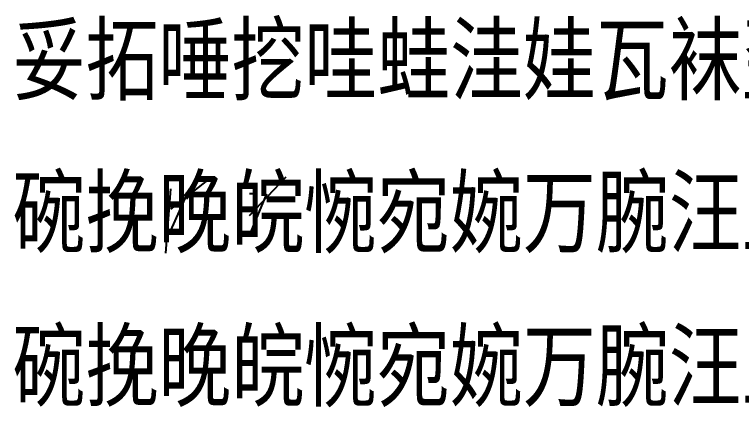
# Model space of a CAD drawing. Header units: millimetres. Extents: x 57484 to 62949, y 20083 to 192180.
# Drawn here: x 57488 to 58691, y 120663 to 121312 of the extents above; entities that cross this region are included whole.
import ezdxf

# ---------------------------------------------------------------- set-up
doc = ezdxf.new("R2010")
doc.units = ezdxf.units.MM
doc.header["$MEASUREMENT"] = 0
doc.layers.add('PenUp', color=1, linetype='Continuous')
doc.styles.add('border', font='simplex.shx', dxfattribs={"bigfont": 'border.shx'})
doc.styles.add('gbk', font='simplex.shx', dxfattribs={"bigfont": 'gbk.shx'})

msp = doc.modelspace()

# ---------------------------------------------------------------- linework, layer by layer
for p, q in [((57747.1, 120955.4), (57778, 121024.4)), ((57877.1, 120947.4), (57906.1, 121016.4))]:
    msp.add_line(p, q)
at = {"layer": 'PenUp'}
for p, q in [((57747.2, 120990.8), (57813, 121042.4)), ((57877, 120980.4), (57938, 121044.3)), ((57738.9, 120918.4), (57747.1, 121024.3)), ((57882.1, 121016.4), (57877.1, 121016.4))]:
    msp.add_line(p, q, dxfattribs=at)

# ---------------------------------------------------------------- texts
at = {"color": 2, "style": 'gbk'}
for s, p in [('妥拓唾挖哇蛙洼娃瓦袜歪外豌弯湾玩顽丸烷完', (57485.1, 121170.4)), ('碗挽晚皖惋宛婉万腕汪王亡枉网往旺望忘妄威', (57485.1, 120664.4))]:
    msp.add_text(s, height=127, dxfattribs=at).set_placement(p)
at = {"color": 4, "style": 'border'}
msp.add_text('碗挽晚皖惋宛婉万腕汪王亡枉网往旺望忘妄威', height=127, dxfattribs=at).set_placement((57485.1, 120918.4))

doc.saveas('drawing.dxf')
